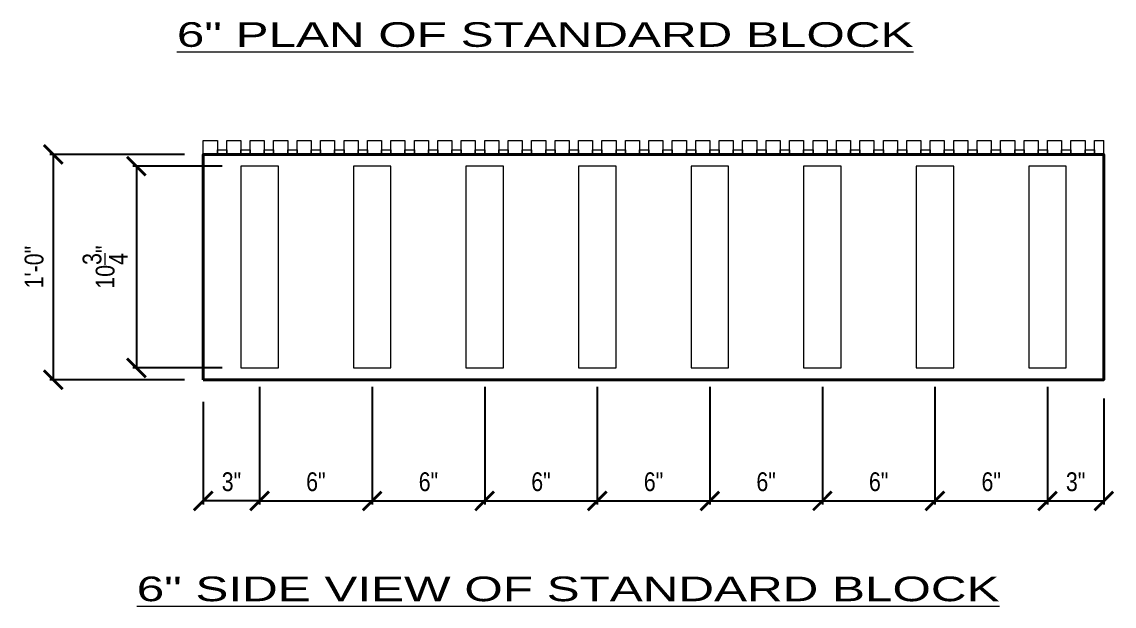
# Model space of a CAD drawing. Header units: inches. Extents: x 11.2 to 79.1, y 7.2 to 94.1.
# Drawn here: x 13.8 to 72, y 7.2 to 38.4 of the extents above; entities that cross this region are included whole.
import ezdxf

# ---------------------------------------------------------------- set-up
doc = ezdxf.new("R2010")
doc.units = ezdxf.units.IN
doc.header["$MEASUREMENT"] = 0
doc.layers.get('Defpoints').update_dxf_attribs({"color": 252})
for name, color, linetype, lineweight in [('2GB med', 7, 'Continuous', 20), ('3GB heavy', 1, 'Continuous', 40), ('DIM', 3, 'Continuous', 13), ('GB Dim', 3, 'Continuous', 13)]:
    doc.layers.add(name, color=color, linetype=linetype, lineweight=lineweight)
doc.styles.add('ARCHTITLE', font='archtitl.shx', dxfattribs={"width": 1.2})
doc.styles.add('ARCTEXT', font='arctext.shx', dxfattribs={"width": 0.85})
doc.dimstyles.new('ARCTEXT 1-1', dxfattribs={"dimscale": 0, "dimtxt": 1, "dimasz": 1, "dimexe": 0.1875, "dimexo": 1, "dimgap": 0.5, "dimtad": 1, "dimdec": 4, "dimzin": 3, "dimdsep": 46, "dimlunit": 4, "dimtxsty": 'ARCTEXT', "dimblk": 'ARCHTICK', "dimcen": 1, "dimclrd": 256, "dimclre": 256, "dimclrt": 256, "dimadec": 0, "dimazin": 0, "dimtfac": 1, "dimtdec": 4, "dimtofl": 0, "dimtmove": 2, "dimatfit": 3, "dimldrblk": 'arrow', "dimfxl": 0, "dimtolj": 1, "dimtzin": 0, "dimarcsym": 0})

# ---------------------------------------------------------------- blocks, each defined once
blk = doc.blocks.new('_ArchTick')
at = {"color": 0, "linetype": 'ByBlock', "const_width": 0.15}
blk.add_lwpolyline([(-0.5, -0.5), (0.5, 0.5)], dxfattribs=at)
blk = doc.blocks.new('*D35')
at = {"layer": 'Defpoints', "color": 0}
for p in [(26.442, 19.928), (32.442, 19.928), (32.442, 12.844)]:
    blk.add_point(p, dxfattribs=at)
at = {"layer": 'GB Dim', "lineweight": -2}
for p, q in [((26.442, 18.928), (26.442, 12.657)), ((32.442, 18.928), (32.442, 12.657)), ((26.442, 12.844), (32.442, 12.844))]:
    blk.add_line(p, q, dxfattribs=at)
at = {"layer": 'GB Dim', "lineweight": -2, "rotation": 180}
blk.add_blockref('_ArchTick', (26.442, 12.844), dxfattribs=at)
at = {"layer": 'GB Dim', "lineweight": -2}
blk.add_blockref('_ArchTick', (32.442, 12.844), dxfattribs=at)
at = {"layer": 'GB Dim', "insert": (29.442, 13.862), "char_height": 1, "attachment_point": 5, "style": 'ARCTEXT'}
blk.add_mtext('\\A1;6"', dxfattribs=at)
blk = doc.blocks.new('arrow')
at = {"layer": 'DIM'}
blk.add_hatch(color=253, dxfattribs=at).paths.add_polyline_path([(-2, 0.5), (-2, -0.5), (0, 0)])
at = {"layer": 'DIM', "lineweight": 9}
for points in [[(-2, 0.983), (-2, 0.5), (-2.469, 0.617)], [(0.374, 0.094), (0, 0)], [(0.374, -0.094), (0, 0)], [(-2, -0.983), (-2, -0.5), (-2.469, -0.617)]]:
    blk.add_lwpolyline(points, dxfattribs=at)
at = {"layer": 'DIM', "lineweight": 15}
blk.add_lwpolyline([(0, 0), (-2, -0.5), (-2, 0.5), (0, 0)], dxfattribs=at)
blk = doc.blocks.new('*D36')
at = {"layer": 'Defpoints', "color": 0}
for p in [(26.442, 19.928), (23.442, 19.116), (23.442, 12.844)]:
    blk.add_point(p, dxfattribs=at)
at = {"layer": 'GB Dim', "lineweight": -2}
for p, q in [((26.442, 18.928), (26.442, 12.657)), ((23.442, 18.116), (23.442, 12.657)), ((26.442, 12.844), (23.442, 12.844))]:
    blk.add_line(p, q, dxfattribs=at)
at = {"layer": 'GB Dim', "lineweight": -2, "rotation": 180}
blk.add_blockref('_ArchTick', (23.442, 12.844), dxfattribs=at)
at = {"layer": 'GB Dim', "lineweight": -2}
blk.add_blockref('_ArchTick', (26.442, 12.844), dxfattribs=at)
at = {"layer": 'GB Dim', "insert": (24.942, 13.862), "char_height": 1, "attachment_point": 5, "style": 'ARCTEXT'}
blk.add_mtext('\\A1;3"', dxfattribs=at)
blk = doc.blocks.new('*D37')
at = {"layer": 'Defpoints', "color": 0}
for p in [(23.442, 31.303), (15.442, 19.303), (23.442, 19.303)]:
    blk.add_point(p, dxfattribs=at)
at = {"layer": 'GB Dim', "lineweight": -2}
for p, q in [((22.442, 31.303), (15.255, 31.303)), ((15.442, 31.303), (15.442, 19.303)), ((22.442, 19.303), (15.255, 19.303))]:
    blk.add_line(p, q, dxfattribs=at)
for p, rotation in [((15.442, 31.303), 90), ((15.442, 19.303), 270)]:
    blk.add_blockref('_ArchTick', p, dxfattribs=dict(at, rotation=rotation))
at = {"layer": 'GB Dim', "insert": (14.425, 25.303), "char_height": 1, "attachment_point": 5, "rotation": 90, "style": 'ARCTEXT'}
blk.add_mtext('\\A1;1\'-0"', dxfattribs=at)
blk = doc.blocks.new('*D38')
at = {"layer": 'Defpoints', "color": 0}
for p in [(32.442, 19.928), (38.442, 19.928), (38.442, 12.844)]:
    blk.add_point(p, dxfattribs=at)
at = {"layer": 'GB Dim', "lineweight": -2}
for p, q in [((32.442, 18.928), (32.442, 12.657)), ((38.442, 18.928), (38.442, 12.657)), ((32.442, 12.844), (38.442, 12.844))]:
    blk.add_line(p, q, dxfattribs=at)
at = {"layer": 'GB Dim', "lineweight": -2, "rotation": 180}
blk.add_blockref('_ArchTick', (32.442, 12.844), dxfattribs=at)
at = {"layer": 'GB Dim', "lineweight": -2}
blk.add_blockref('_ArchTick', (38.442, 12.844), dxfattribs=at)
at = {"layer": 'GB Dim', "insert": (35.442, 13.862), "char_height": 1, "attachment_point": 5, "style": 'ARCTEXT'}
blk.add_mtext('\\A1;6"', dxfattribs=at)
blk = doc.blocks.new('*D39')
at = {"layer": 'Defpoints', "color": 0}
for p in [(38.442, 19.928), (44.442, 19.928), (44.442, 12.844)]:
    blk.add_point(p, dxfattribs=at)
at = {"layer": 'GB Dim', "lineweight": -2}
for p, q in [((38.442, 18.928), (38.442, 12.657)), ((44.442, 18.928), (44.442, 12.657)), ((38.442, 12.844), (44.442, 12.844))]:
    blk.add_line(p, q, dxfattribs=at)
at = {"layer": 'GB Dim', "lineweight": -2, "rotation": 180}
blk.add_blockref('_ArchTick', (38.442, 12.844), dxfattribs=at)
at = {"layer": 'GB Dim', "lineweight": -2}
blk.add_blockref('_ArchTick', (44.442, 12.844), dxfattribs=at)
at = {"layer": 'GB Dim', "insert": (41.442, 13.862), "char_height": 1, "attachment_point": 5, "style": 'ARCTEXT'}
blk.add_mtext('\\A1;6"', dxfattribs=at)
blk = doc.blocks.new('*D40')
at = {"layer": 'Defpoints', "color": 0}
for p in [(44.442, 19.928), (50.442, 19.928), (50.442, 12.844)]:
    blk.add_point(p, dxfattribs=at)
at = {"layer": 'GB Dim', "lineweight": -2}
for p, q in [((44.442, 18.928), (44.442, 12.657)), ((50.442, 18.928), (50.442, 12.657)), ((44.442, 12.844), (50.442, 12.844))]:
    blk.add_line(p, q, dxfattribs=at)
at = {"layer": 'GB Dim', "lineweight": -2, "rotation": 180}
blk.add_blockref('_ArchTick', (44.442, 12.844), dxfattribs=at)
at = {"layer": 'GB Dim', "lineweight": -2}
blk.add_blockref('_ArchTick', (50.442, 12.844), dxfattribs=at)
at = {"layer": 'GB Dim', "insert": (47.442, 13.862), "char_height": 1, "attachment_point": 5, "style": 'ARCTEXT'}
blk.add_mtext('\\A1;6"', dxfattribs=at)
blk = doc.blocks.new('*D41')
at = {"layer": 'Defpoints', "color": 0}
for p in [(50.442, 19.928), (56.442, 19.928), (56.442, 12.844)]:
    blk.add_point(p, dxfattribs=at)
at = {"layer": 'GB Dim', "lineweight": -2}
for p, q in [((50.442, 18.928), (50.442, 12.657)), ((56.442, 18.928), (56.442, 12.657)), ((50.442, 12.844), (56.442, 12.844))]:
    blk.add_line(p, q, dxfattribs=at)
at = {"layer": 'GB Dim', "lineweight": -2, "rotation": 180}
blk.add_blockref('_ArchTick', (50.442, 12.844), dxfattribs=at)
at = {"layer": 'GB Dim', "lineweight": -2}
blk.add_blockref('_ArchTick', (56.442, 12.844), dxfattribs=at)
at = {"layer": 'GB Dim', "insert": (53.442, 13.862), "char_height": 1, "attachment_point": 5, "style": 'ARCTEXT'}
blk.add_mtext('\\A1;6"', dxfattribs=at)
blk = doc.blocks.new('*D42')
at = {"layer": 'Defpoints', "color": 0}
for p in [(56.442, 19.928), (62.442, 19.928), (62.442, 12.844)]:
    blk.add_point(p, dxfattribs=at)
at = {"layer": 'GB Dim', "lineweight": -2}
for p, q in [((56.442, 18.928), (56.442, 12.657)), ((62.442, 18.928), (62.442, 12.657)), ((56.442, 12.844), (62.442, 12.844))]:
    blk.add_line(p, q, dxfattribs=at)
at = {"layer": 'GB Dim', "lineweight": -2, "rotation": 180}
blk.add_blockref('_ArchTick', (56.442, 12.844), dxfattribs=at)
at = {"layer": 'GB Dim', "lineweight": -2}
blk.add_blockref('_ArchTick', (62.442, 12.844), dxfattribs=at)
at = {"layer": 'GB Dim', "insert": (59.442, 13.862), "char_height": 1, "attachment_point": 5, "style": 'ARCTEXT'}
blk.add_mtext('\\A1;6"', dxfattribs=at)
blk = doc.blocks.new('*D43')
at = {"layer": 'Defpoints', "color": 0}
for p in [(62.442, 19.928), (68.442, 19.928), (68.442, 12.844)]:
    blk.add_point(p, dxfattribs=at)
at = {"layer": 'GB Dim', "lineweight": -2}
for p, q in [((62.442, 18.928), (62.442, 12.657)), ((68.442, 18.928), (68.442, 12.657)), ((62.442, 12.844), (68.442, 12.844))]:
    blk.add_line(p, q, dxfattribs=at)
at = {"layer": 'GB Dim', "lineweight": -2, "rotation": 180}
blk.add_blockref('_ArchTick', (62.442, 12.844), dxfattribs=at)
at = {"layer": 'GB Dim', "lineweight": -2}
blk.add_blockref('_ArchTick', (68.442, 12.844), dxfattribs=at)
at = {"layer": 'GB Dim', "insert": (65.442, 13.862), "char_height": 1, "attachment_point": 5, "style": 'ARCTEXT'}
blk.add_mtext('\\A1;6"', dxfattribs=at)
blk = doc.blocks.new('*D44')
at = {"layer": 'Defpoints', "color": 0}
for p in [(68.442, 19.928), (71.442, 19.303), (71.442, 12.844)]:
    blk.add_point(p, dxfattribs=at)
at = {"layer": 'GB Dim', "lineweight": -2}
for p, q in [((68.442, 18.928), (68.442, 12.657)), ((71.442, 18.303), (71.442, 12.657)), ((68.442, 12.844), (71.442, 12.844))]:
    blk.add_line(p, q, dxfattribs=at)
at = {"layer": 'GB Dim', "lineweight": -2, "rotation": 180}
blk.add_blockref('_ArchTick', (68.442, 12.844), dxfattribs=at)
at = {"layer": 'GB Dim', "lineweight": -2}
blk.add_blockref('_ArchTick', (71.442, 12.844), dxfattribs=at)
at = {"layer": 'GB Dim', "insert": (69.942, 13.862), "char_height": 1, "attachment_point": 5, "style": 'ARCTEXT'}
blk.add_mtext('\\A1;3"', dxfattribs=at)
blk = doc.blocks.new('*D45')
at = {"layer": 'Defpoints', "color": 0}
for p in [(25.442, 30.678), (19.873, 19.928), (25.442, 19.928)]:
    blk.add_point(p, dxfattribs=at)
at = {"layer": 'GB Dim', "lineweight": -2}
for p, q in [((24.442, 30.678), (19.686, 30.678)), ((19.873, 30.678), (19.873, 19.928)), ((24.442, 19.928), (19.686, 19.928))]:
    blk.add_line(p, q, dxfattribs=at)
for p, rotation in [((19.873, 30.678), 90), ((19.873, 19.928), 270)]:
    blk.add_blockref('_ArchTick', p, dxfattribs=dict(at, rotation=rotation))
at = {"layer": 'GB Dim', "insert": (18.207, 25.303), "char_height": 1, "attachment_point": 5, "rotation": 90, "style": 'ARCTEXT'}
blk.add_mtext('\\A1;10{\\H1.000000x;\\S3/4;}"', dxfattribs=at)

msp = doc.modelspace()

# ---------------------------------------------------------------- linework, layer by layer
at = {"layer": '2GB med', "color": 6}
msp.add_line((71.44219, 31.30332), (71.44219, 32.05332), dxfattribs=at)
for points in [[(23.44219, 32.05332), (24.19219, 32.05332), (24.19219, 31.30332), (23.44219, 31.30332)], [(24.69219, 32.05332), (25.44219, 32.05332), (25.44219, 31.30332), (24.69219, 31.30332)], [(25.94219, 32.05332), (26.69219, 32.05332), (26.69219, 31.30332), (25.94219, 31.30332)], [(27.19219, 32.05332), (27.94219, 32.05332), (27.94219, 31.30332), (27.19219, 31.30332)], [(28.44219, 32.05332), (29.19219, 32.05332), (29.19219, 31.30332), (28.44219, 31.30332)], [(29.69219, 32.05332), (30.44219, 32.05332), (30.44219, 31.30332), (29.69219, 31.30332)], [(30.94219, 32.05332), (31.69219, 32.05332), (31.69219, 31.30332), (30.94219, 31.30332)], [(32.19219, 32.05332), (32.94219, 32.05332), (32.94219, 31.30332), (32.19219, 31.30332)], [(33.44219, 32.05332), (34.19219, 32.05332), (34.19219, 31.30332), (33.44219, 31.30332)], [(34.69219, 32.05332), (35.44219, 32.05332), (35.44219, 31.30332), (34.69219, 31.30332)], [(35.94219, 32.05332), (36.69219, 32.05332), (36.69219, 31.30332), (35.94219, 31.30332)], [(37.19219, 32.05332), (37.94219, 32.05332), (37.94219, 31.30332), (37.19219, 31.30332)], [(38.44219, 32.05332), (39.19219, 32.05332), (39.19219, 31.30332), (38.44219, 31.30332)], [(39.69219, 32.05332), (40.44219, 32.05332), (40.44219, 31.30332), (39.69219, 31.30332)], [(40.94219, 32.05332), (41.69219, 32.05332), (41.69219, 31.30332), (40.94219, 31.30332)], [(42.19219, 32.05332), (42.94219, 32.05332), (42.94219, 31.30332), (42.19219, 31.30332)], [(43.44219, 32.05332), (44.19219, 32.05332), (44.19219, 31.30332), (43.44219, 31.30332)], [(44.69219, 32.05332), (45.44219, 32.05332), (45.44219, 31.30332), (44.69219, 31.30332)], [(45.94219, 32.05332), (46.69219, 32.05332), (46.69219, 31.30332), (45.94219, 31.30332)], [(47.19219, 32.05332), (47.94219, 32.05332), (47.94219, 31.30332), (47.19219, 31.30332)], [(48.44219, 32.05332), (49.19219, 32.05332), (49.19219, 31.30332), (48.44219, 31.30332)], [(49.69219, 32.05332), (50.44219, 32.05332), (50.44219, 31.30332), (49.69219, 31.30332)], [(50.94219, 32.05332), (51.69219, 32.05332), (51.69219, 31.30332), (50.94219, 31.30332)], [(52.19219, 32.05332), (52.94219, 32.05332), (52.94219, 31.30332), (52.19219, 31.30332)], [(53.44219, 32.05332), (54.19219, 32.05332), (54.19219, 31.30332), (53.44219, 31.30332)], [(54.69219, 32.05332), (55.44219, 32.05332), (55.44219, 31.30332), (54.69219, 31.30332)], [(55.94219, 32.05332), (56.69219, 32.05332), (56.69219, 31.30332), (55.94219, 31.30332)], [(57.19219, 32.05332), (57.94219, 32.05332), (57.94219, 31.30332), (57.19219, 31.30332)], [(58.44219, 32.05332), (59.19219, 32.05332), (59.19219, 31.30332), (58.44219, 31.30332)], [(59.69219, 32.05332), (60.44219, 32.05332), (60.44219, 31.30332), (59.69219, 31.30332)], [(60.94219, 32.05332), (61.69219, 32.05332), (61.69219, 31.30332), (60.94219, 31.30332)], [(62.19219, 32.05332), (62.94219, 32.05332), (62.94219, 31.30332), (62.19219, 31.30332)], [(63.44219, 32.05332), (64.19219, 32.05332), (64.19219, 31.30332), (63.44219, 31.30332)], [(64.69219, 32.05332), (65.44219, 32.05332), (65.44219, 31.30332), (64.69219, 31.30332)], [(65.94219, 32.05332), (66.69219, 32.05332), (66.69219, 31.30332), (65.94219, 31.30332)], [(67.19219, 32.05332), (67.94219, 32.05332), (67.94219, 31.30332), (67.19219, 31.30332)], [(68.44219, 32.05332), (69.19219, 32.05332), (69.19219, 31.30332), (68.44219, 31.30332)], [(69.69219, 32.05332), (70.44219, 32.05332), (70.44219, 31.30332), (69.69219, 31.30332)], [(24.19219, 31.55332), (24.69219, 31.55332), (24.69219, 31.30332), (24.19219, 31.30332)], [(25.44219, 31.55332), (25.94219, 31.55332), (25.94219, 31.30332), (25.44219, 31.30332)], [(26.69219, 31.55332), (27.19219, 31.55332), (27.19219, 31.30332), (26.69219, 31.30332)], [(27.94219, 31.55332), (28.44219, 31.55332), (28.44219, 31.30332), (27.94219, 31.30332)], [(29.19219, 31.55332), (29.69219, 31.55332), (29.69219, 31.30332), (29.19219, 31.30332)], [(30.44219, 31.55332), (30.94219, 31.55332), (30.94219, 31.30332), (30.44219, 31.30332)], [(31.69219, 31.55332), (32.19219, 31.55332), (32.19219, 31.30332), (31.69219, 31.30332)], [(32.94219, 31.55332), (33.44219, 31.55332), (33.44219, 31.30332), (32.94219, 31.30332)], [(34.19219, 31.55332), (34.69219, 31.55332), (34.69219, 31.30332), (34.19219, 31.30332)], [(35.44219, 31.55332), (35.94219, 31.55332), (35.94219, 31.30332), (35.44219, 31.30332)], [(36.69219, 31.55332), (37.19219, 31.55332), (37.19219, 31.30332), (36.69219, 31.30332)], [(37.94219, 31.55332), (38.44219, 31.55332), (38.44219, 31.30332), (37.94219, 31.30332)], [(39.19219, 31.55332), (39.69219, 31.55332), (39.69219, 31.30332), (39.19219, 31.30332)], [(40.44219, 31.55332), (40.94219, 31.55332), (40.94219, 31.30332), (40.44219, 31.30332)], [(41.69219, 31.55332), (42.19219, 31.55332), (42.19219, 31.30332), (41.69219, 31.30332)], [(42.94219, 31.55332), (43.44219, 31.55332), (43.44219, 31.30332), (42.94219, 31.30332)], [(44.19219, 31.55332), (44.69219, 31.55332), (44.69219, 31.30332), (44.19219, 31.30332)], [(45.44219, 31.55332), (45.94219, 31.55332), (45.94219, 31.30332), (45.44219, 31.30332)], [(46.69219, 31.55332), (47.19219, 31.55332), (47.19219, 31.30332), (46.69219, 31.30332)], [(47.94219, 31.55332), (48.44219, 31.55332), (48.44219, 31.30332), (47.94219, 31.30332)], [(49.19219, 31.55332), (49.69219, 31.55332), (49.69219, 31.30332), (49.19219, 31.30332)], [(50.44219, 31.55332), (50.94219, 31.55332), (50.94219, 31.30332), (50.44219, 31.30332)], [(51.69219, 31.55332), (52.19219, 31.55332), (52.19219, 31.30332), (51.69219, 31.30332)], [(52.94219, 31.55332), (53.44219, 31.55332), (53.44219, 31.30332), (52.94219, 31.30332)], [(54.19219, 31.55332), (54.69219, 31.55332), (54.69219, 31.30332), (54.19219, 31.30332)], [(55.44219, 31.55332), (55.94219, 31.55332), (55.94219, 31.30332), (55.44219, 31.30332)], [(56.69219, 31.55332), (57.19219, 31.55332), (57.19219, 31.30332), (56.69219, 31.30332)], [(57.94219, 31.55332), (58.44219, 31.55332), (58.44219, 31.30332), (57.94219, 31.30332)], [(59.19219, 31.55332), (59.69219, 31.55332), (59.69219, 31.30332), (59.19219, 31.30332)], [(60.44219, 31.55332), (60.94219, 31.55332), (60.94219, 31.30332), (60.44219, 31.30332)], [(61.69219, 31.55332), (62.19219, 31.55332), (62.19219, 31.30332), (61.69219, 31.30332)], [(62.94219, 31.55332), (63.44219, 31.55332), (63.44219, 31.30332), (62.94219, 31.30332)], [(64.19219, 31.55332), (64.69219, 31.55332), (64.69219, 31.30332), (64.19219, 31.30332)], [(65.44219, 31.55332), (65.94219, 31.55332), (65.94219, 31.30332), (65.44219, 31.30332)], [(66.69219, 31.55332), (67.19219, 31.55332), (67.19219, 31.30332), (66.69219, 31.30332)], [(67.94219, 31.55332), (68.44219, 31.55332), (68.44219, 31.30332), (67.94219, 31.30332)], [(69.19219, 31.55332), (69.69219, 31.55332), (69.69219, 31.30332), (69.19219, 31.30332)], [(70.44219, 31.55332), (70.94219, 31.55332), (70.94219, 31.30332), (70.44219, 31.30332)], [(25.44219, 19.92832), (27.44219, 19.92832), (27.44219, 30.67832), (25.44219, 30.67832)], [(31.44219, 19.92832), (33.44219, 19.92832), (33.44219, 30.67832), (31.44219, 30.67832)], [(37.44219, 19.92832), (39.44219, 19.92832), (39.44219, 30.67832), (37.44219, 30.67832)], [(43.44219, 19.92832), (45.44219, 19.92832), (45.44219, 30.67832), (43.44219, 30.67832)], [(49.44219, 19.92832), (51.44219, 19.92832), (51.44219, 30.67832), (49.44219, 30.67832)], [(55.44219, 19.92832), (57.44219, 19.92832), (57.44219, 30.67832), (55.44219, 30.67832)], [(61.44219, 19.92832), (63.44219, 19.92832), (63.44219, 30.67832), (61.44219, 30.67832)], [(67.44219, 19.92832), (69.44219, 19.92832), (69.44219, 30.67832), (67.44219, 30.67832)]]:
    msp.add_lwpolyline(points, close=True, dxfattribs=at)
msp.add_lwpolyline([(71.44219, 31.30332), (70.94219, 31.30332), (70.94219, 32.05332), (71.44219, 32.05332)], dxfattribs=at)
at = {"layer": '3GB heavy', "color": 1}
msp.add_lwpolyline([(23.44219, 19.30332), (71.44219, 19.30332), (71.44219, 31.30332), (23.44219, 31.30332)], close=True, dxfattribs=at)

# ---------------------------------------------------------------- texts
at = {"layer": 'GB Dim', "color": 3, "style": 'ARCHTITLE', "width": 1.5}
for s, p in [('%%U6" PLAN OF STANDARD BLOCK', (22.03214, 37.03502)), ('%%U6" SIDE VIEW OF STANDARD BLOCK', (19.89212, 7.50224))]:
    msp.add_text(s, height=1.3125, dxfattribs=at).set_placement(p)

# ---------------------------------------------------------------- dimensions: what is measured, and where the dimension line sits
at = {"layer": 'GB Dim'}
for base, p1, p2, picture, middle in [((15.44219, 19.30332), (23.44219, 31.30332), (23.44219, 19.30332), '*D37', (14.42494, 25.30332)), ((19.87328, 19.92832), (25.44219, 30.67832), (25.44219, 19.92832), '*D45', (18.20661, 25.30332))]:
    dim = msp.add_linear_dim(base=base, p1=p1, p2=p2, angle=90, dimstyle='ARCTEXT 1-1', override={"dimscale": 1}, dxfattribs=at)
    dim.commit()
    dim.dimension.update_dxf_attribs({"geometry": picture, "text_midpoint": middle})
for base, p1, p2, picture, middle in [((23.44219, 12.84428), (26.44219, 19.92832), (23.44219, 19.11582), '*D36', (24.94219, 13.86153)), ((32.44219, 12.84428), (26.44219, 19.92832), (32.44219, 19.92832), '*D35', (29.44219, 13.86153)), ((38.44219, 12.84428), (32.44219, 19.92832), (38.44219, 19.92832), '*D38', (35.44219, 13.86153)), ((44.44219, 12.84428), (38.44219, 19.92832), (44.44219, 19.92832), '*D39', (41.44219, 13.86153)), ((50.44219, 12.84428), (44.44219, 19.92832), (50.44219, 19.92832), '*D40', (47.44219, 13.86153)), ((56.44219, 12.84428), (50.44219, 19.92832), (56.44219, 19.92832), '*D41', (53.44219, 13.86153)), ((62.44219, 12.84428), (56.44219, 19.92832), (62.44219, 19.92832), '*D42', (59.44219, 13.86153)), ((68.44219, 12.84428), (62.44219, 19.92832), (68.44219, 19.92832), '*D43', (65.44219, 13.86153)), ((71.44219, 12.84428), (68.44219, 19.92832), (71.44219, 19.30332), '*D44', (69.94219, 13.86153))]:
    dim = msp.add_linear_dim(base=base, p1=p1, p2=p2, dimstyle='ARCTEXT 1-1', override={"dimscale": 1}, dxfattribs=at)
    dim.commit()
    dim.dimension.update_dxf_attribs({"geometry": picture, "text_midpoint": middle})

doc.saveas('drawing.dxf')
